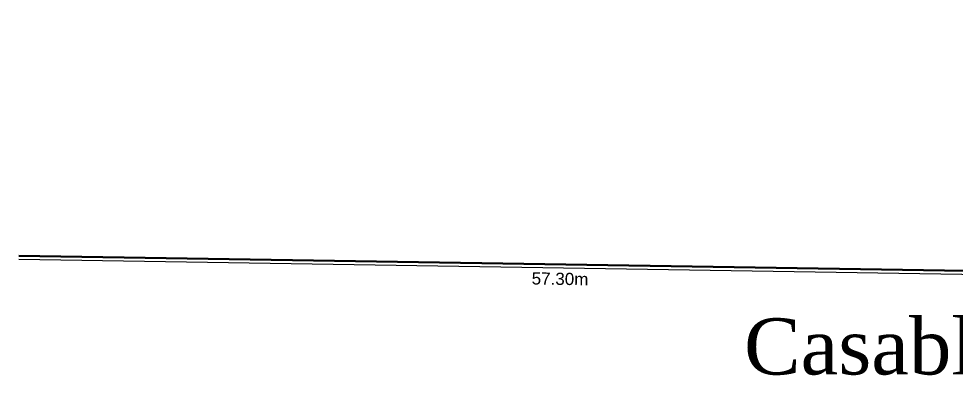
# Model space of a CAD drawing. Header units: millimetres. Extents: x 2366 to 2652, y 1504 to 1714.
# Drawn here: x 2366.7 to 2416.7, y 1521.4 to 1540.5 of the extents above; entities that cross this region are included whole.
import ezdxf
from ezdxf.enums import TextEntityAlignment as Align

# ---------------------------------------------------------------- set-up
doc = ezdxf.new("R2010")
doc.units = ezdxf.units.MM
doc.header["$LTSCALE"] = 0.02
for name, color, linetype, lineweight in [('DIVISION', 10, 'Continuous', 30), ('LOCALIZACION', 7, 'Continuous', 9), ('MURO', 7, 'Continuous', 13), ('TEX-LIN', 7, 'Continuous', 13)]:
    doc.layers.add(name, color=color, linetype=linetype, lineweight=lineweight)
doc.styles.add('ARIAL', font='arial.ttf')
doc.styles.add('TNR', font='times.ttf')
doc.dimstyles.new('LIN', dxfattribs={"dimtxt": 0.65, "dimasz": 0.18, "dimexe": 0.18, "dimexo": 0.0625, "dimgap": 0.09, "dimtad": 0, "dimzin": 0, "dimdsep": 46, "dimtxsty": 'ARIAL', "dimcen": 0.09, "dimse1": 1, "dimse2": 1, "dimsd1": 1, "dimsd2": 1, "dimclrt": 7, "dimaunit": 1, "dimadec": 0, "dimazin": 0, "dimtfac": 1, "dimtofl": 0, "dimtmove": 0, "dimatfit": 3, "dimfxl": 1, "dimtolj": 1, "dimtzin": 0, "dimarcsym": 0})

# ---------------------------------------------------------------- blocks, each defined once
blk = doc.blocks.new('*D141')
at = {"layer": 'Defpoints', "color": 0}
for p in [(2366.674, 1527.798), (2423.971, 1526.881), (2423.959, 1526.103)]:
    blk.add_point(p, dxfattribs=at)
at = {"layer": 'TEX-LIN', "color": 7, "insert": (2395.578, 1526.557), "char_height": 0.65, "attachment_point": 5, "rotation": 359.0827, "style": 'ARIAL'}
blk.add_mtext('\\A1;57.30m', dxfattribs=at)

msp = doc.modelspace()

# ---------------------------------------------------------------- linework, layer by layer
at = {"layer": 'DIVISION'}
msp.add_lwpolyline([(2423.971, 1526.881), (2366.674, 1527.798)], dxfattribs=at)
at = {"layer": 'LOCALIZACION'}
msp.add_lwpolyline([(2366.674, 1527.798), (2423.971, 1526.881), (2423.564, 1540.463)], dxfattribs=at)
at = {"layer": 'MURO'}
msp.add_lwpolyline([(2423.747, 1526.685), (2366.671, 1527.598)], dxfattribs=at)

# ---------------------------------------------------------------- texts
at = {"layer": 'LOCALIZACION', "style": 'TNR'}
msp.add_text('Casablanca', height=3, dxfattribs=at).set_placement((2415.718, 1521.449), align=Align.CENTER)

# ---------------------------------------------------------------- dimensions: what is measured, and where the dimension line sits
at = {"layer": 'TEX-LIN'}
dim = msp.add_linear_dim(base=(2423.959, 1526.103), p1=(2366.674, 1527.798), p2=(2423.971, 1526.881), angle=359.0827, dimstyle='LIN', override={"dimpost": 'm'}, dxfattribs=at)
dim.commit()
dim.dimension.update_dxf_attribs({"geometry": '*D141', "text_midpoint": (2395.578, 1526.557), "dimtype": 161})

doc.saveas('drawing.dxf')
